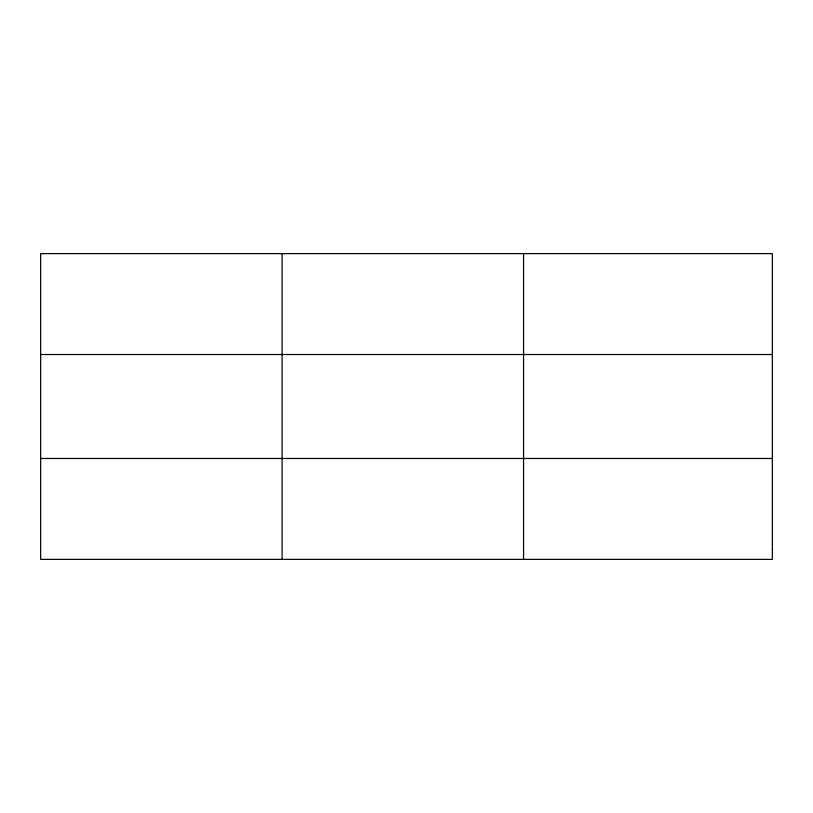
<?xml version="1.0" encoding="UTF-8"?>
<svg xmlns="http://www.w3.org/2000/svg" width="813" height="813" viewBox="0 0 813 813"><rect width="100%" height="100%" fill="white"/><g stroke="black" fill="none" stroke-linecap="round" stroke-linejoin="round"><path stroke-width="1.22" d="M282.111 559.385L282.111 253.615M523.572 559.385L523.572 253.615M40.65 354.519L772.35 354.519M40.65 458.481L772.35 458.481M772.35 549.293L772.35 559.385L40.65 559.385L40.65 253.615L772.35 253.615L772.35 549.293"/></g></svg>
